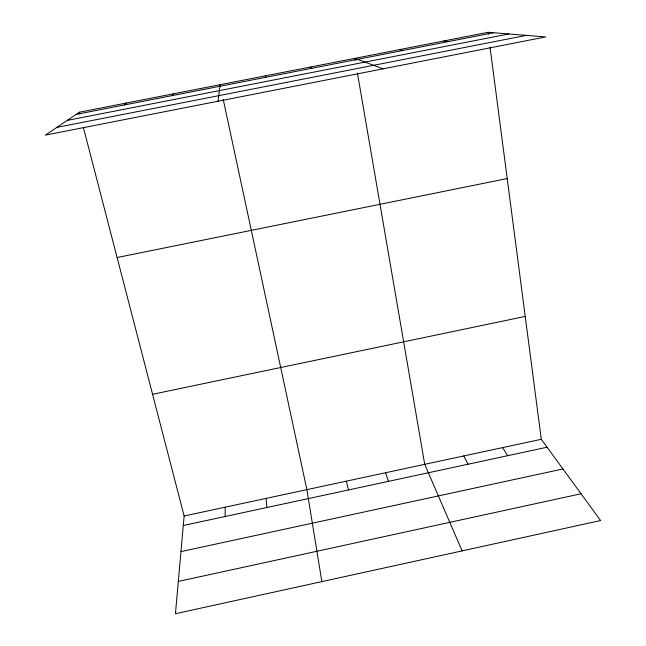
<?xml version="1.0" encoding="UTF-8"?>
<svg xmlns="http://www.w3.org/2000/svg" width="646" height="646" viewBox="0 0 646 646"><rect width="100%" height="100%" fill="white"/><g stroke="black" fill="none" stroke-linecap="round" stroke-linejoin="round"><path stroke-width="0.97" d="M225.131 516.501L225.204 507.175M83.399 127.569L184.134 516.001L175.437 613.7L600.594 520.547L541.291 439.296L490.023 47.069M218.049 101.228L220.076 84.707L220.496 86.669M172.191 95.608L173.386 93.832M124.29 104.975L126.503 103.005M79.41 112.21L45.406 135.111L545.636 36.935L488.093 32.3L79.41 112.21L79.91 114.132M180.969 551.611L562.949 468.972M178.312 581.432L581.053 493.77M184.134 516.001L541.291 439.296M183.294 525.505L547.081 447.226M152.569 394.286L525.23 316.419M117.104 257.528L507.215 178.554M76.188 114.382L493.576 32.744M67.232 120.406L508.757 33.963M56.848 127.407L526.328 35.377M443.875 40.948L448.437 41.57M399.486 49.629L403.104 50.436M383.07 68.839L354.904 58.342L355.243 60.312M310.145 67.095L311.873 68.282M502.572 447.605L507.651 455.705M265.199 75.881L265.974 77.262M463.715 455.955L468.084 464.224M462.116 550.893L424.721 464.329L357.44 73.087M385.581 472.735L388.504 481.351M346.304 481.173L348.493 489.959M223.233 99.419L306.882 489.636L321.853 581.618M488.093 32.3L488.352 34.27M266.12 498.389L266.814 507.53"/></g></svg>
